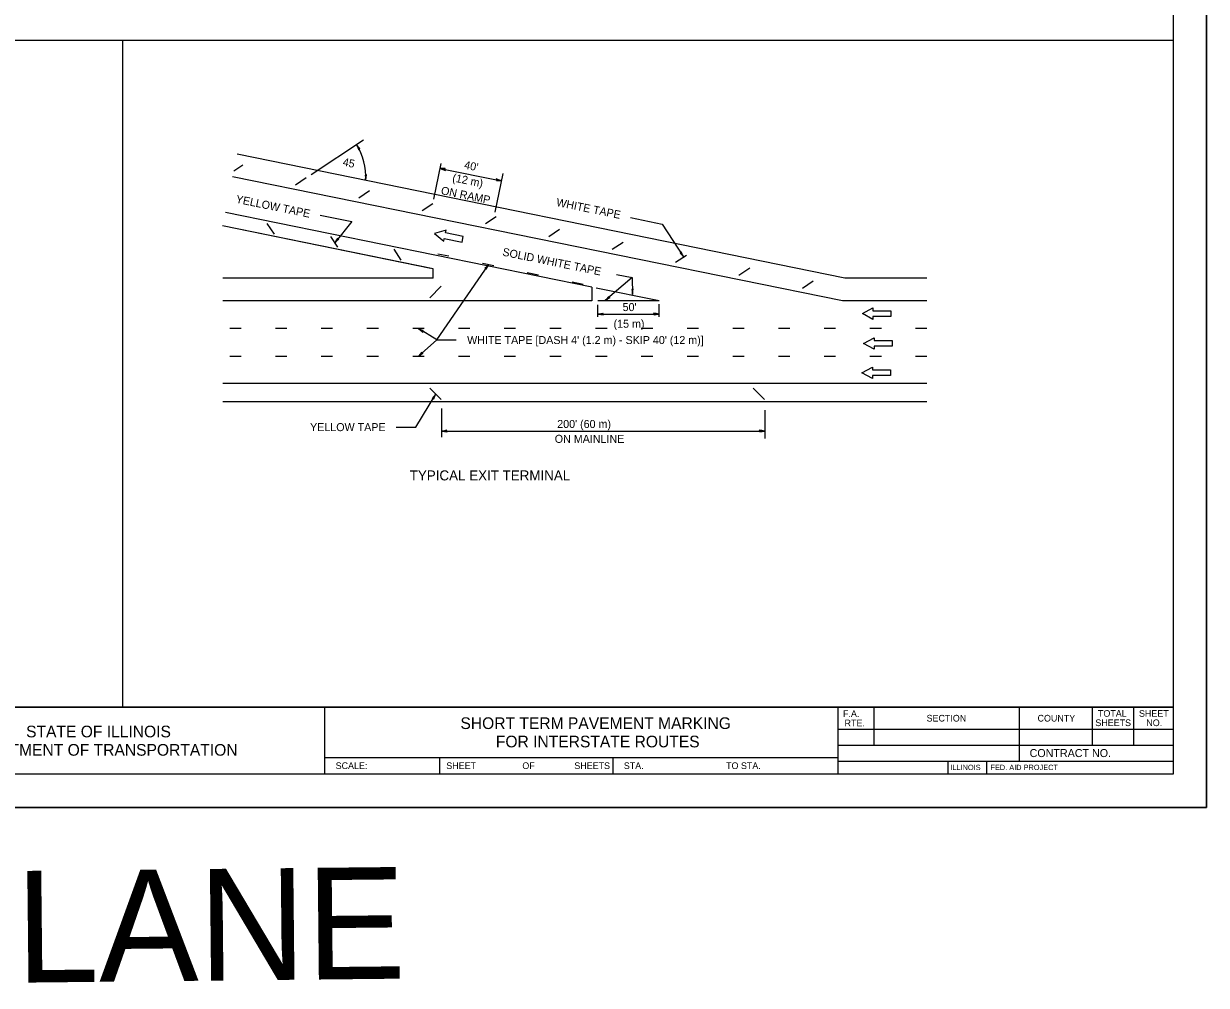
# Model space of a CAD drawing. Extents: x 59627 to 60987, y 30303 to 30798.
# Drawn here: x 60631.9 to 60986.6, y 30304.3 to 30592.6 of the extents above; entities that cross this region are included whole.
import ezdxf

# ---------------------------------------------------------------- set-up
doc = ezdxf.new("R2010")
doc.units = 0
for name, color, linetype in [('Design_PR_EOP', 7, 'Continuous'), ('Design_PR_PMK Symbols', 7, 'Continuous'), ('Level 48', 7, 'Continuous'), ('Sheets_50 Reference Boundary', 7, 'Continuous'), ('Sheets_General Details', 7, 'Continuous'), ('Sheets_Printer Plotting Border', 7, 'Continuous'), ('Stage_Construction Traffic Control', 7, 'Continuous')]:
    doc.layers.add(name, color=color, linetype=linetype)

msp = doc.modelspace()

# ---------------------------------------------------------------- linework, layer by layer
at = {"layer": 'Design_PR_EOP'}
for p, q in [((60878.15, 30516.32), (60695.9, 30553.42)), ((60877.46, 30509.46), (60694.53, 30546.7)), ((60802.29, 30513.57), (60692.35, 30535.95)), ((60754.69, 30519.06), (60691.53, 30531.92)), ((60753.93, 30519.22), (60691.53, 30531.92)), ((60754.69, 30516.32), (60691.64, 30516.32)), ((60754.69, 30516.32), (60754.69, 30519.06)), ((60902.78, 30516.32), (60878.15, 30516.32)), ((60802.29, 30513.57), (60802.29, 30509.46)), ((60802.29, 30509.46), (60691.64, 30509.46)), ((60902.78, 30509.46), (60877.46, 30509.46)), ((60902.78, 30484.7), (60691.64, 30484.7)), ((60902.78, 30479.21), (60691.64, 30479.21))]:
    msp.add_line(p, q, dxfattribs=at)
at = {"layer": 'Design_PR_PMK Symbols'}
for p, q in [((60718.13, 30547.39), (60733.82, 30557.78)), ((60754.86, 30539.94), (60757.05, 30550.68)), ((60756.75, 30549.2), (60775.17, 30545.45)), ((60773.27, 30536.1), (60775.62, 30547.64)), ((60720.78, 30535.17), (60730.31, 30533.23)), ((60813.84, 30534.42), (60823.38, 30532.48)), ((60730.31, 30533.23), (60725.14, 30526.9)), ((60823.38, 30532.48), (60829.78, 30522.64)), ((60755.73, 30497.78), (60771.24, 30520.24)), ((60814.33, 30516.44), (60806.24, 30509.57)), ((60809.65, 30517.39), (60814.33, 30516.44)), ((60814.33, 30516.44), (60814.46, 30511.39)), ((60822.47, 30509.46), (60803.54, 30513.32)), ((60822.47, 30509.46), (60804.06, 30509.46)), ((60804.1, 30504.67), (60804.1, 30508.31)), ((60804.1, 30505.53), (60822.47, 30505.53)), ((60822.47, 30504.67), (60822.47, 30508.52)), ((60755.73, 30497.78), (60750.23, 30501.17)), ((60755.73, 30497.78), (60750.23, 30492.86)), ((60755.73, 30497.78), (60761.62, 30497.78)), ((60749.43, 30471.59), (60755.44, 30481.53)), ((60757.17, 30477.21), (60757.17, 30468.63)), ((60854.18, 30476.68), (60854.18, 30468.24)), ((60743.54, 30471.59), (60749.43, 30471.59)), ((60757.17, 30470.45), (60854.18, 30470.45))]:
    msp.add_line(p, q, dxfattribs=at)
for points in [[(60732.48, 30554.99), (60732.65, 30555.16), (60732.21, 30555.67), (60731.66, 30556.33), (60732.04, 30555.49), (60732.36, 30554.74), (60732.48, 30554.99), (60732.58, 30555.13), (60731.97, 30555.84), (60732.36, 30554.89), (60732.45, 30555.13), (60732.2, 30555.47), (60732.36, 30555.09)], [(60694.9, 30548.5), (60697.59, 30550.28)], [(60758.29, 30548.87), (60758.28, 30549.11), (60757.61, 30549.14), (60756.75, 30549.2), (60757.62, 30548.9), (60758.38, 30548.6), (60758.29, 30548.87), (60758.25, 30549.04), (60757.32, 30549.09), (60758.27, 30548.71), (60758.17, 30548.94), (60757.74, 30549), (60758.13, 30548.85)], [(60713.36, 30544.27), (60716.6, 30546.41)], [(60734.47, 30547.16), (60734.24, 30547.11), (60734.33, 30546.44), (60734.42, 30545.59), (60734.56, 30546.5), (60734.72, 30547.3), (60734.47, 30547.16), (60734.32, 30547.09), (60734.43, 30546.16), (60734.63, 30547.17), (60734.43, 30547.03), (60734.45, 30546.6), (60734.52, 30547.01)], [(60773.63, 30545.79), (60773.64, 30545.55), (60774.31, 30545.52), (60775.17, 30545.45), (60774.3, 30545.76), (60773.54, 30546.06), (60773.63, 30545.79), (60773.67, 30545.62), (60774.61, 30545.57), (60773.65, 30545.95), (60773.76, 30545.72), (60774.18, 30545.66), (60773.79, 30545.81)], [(60732.37, 30540.4), (60735.6, 30542.54)], [(60751.37, 30536.53), (60754.61, 30538.67)], [(60770.38, 30532.66), (60773.61, 30534.8)], [(60707.07, 30529.46), (60704.93, 30532.69)], [(60789.38, 30528.79), (60792.61, 30530.94)], [(60726.08, 30525.59), (60723.94, 30528.82)], [(60726.15, 30528.1), (60725.94, 30528.21), (60725.6, 30527.63), (60725.14, 30526.9), (60725.82, 30527.53), (60726.43, 30528.06), (60726.15, 30528.1), (60725.99, 30528.15), (60725.5, 30527.35), (60726.29, 30528.02), (60726.04, 30528.03), (60725.78, 30527.68), (60726.09, 30527.96)], [(60808.39, 30524.93), (60811.62, 30527.07)], [(60745.08, 30521.72), (60742.94, 30524.95)], [(60756.08, 30523.62), (60759.4, 30522.93)], [(60827.39, 30521.06), (60830.63, 30523.2)], [(60828.94, 30523.97), (60828.77, 30523.8), (60829.22, 30523.3), (60829.78, 30522.64), (60829.38, 30523.47), (60829.07, 30524.22), (60828.94, 30523.97), (60828.85, 30523.83), (60829.47, 30523.12), (60829.06, 30524.07), (60828.97, 30523.83), (60829.23, 30523.49), (60829.06, 30523.87)], [(60769.47, 30520.82), (60772.83, 30520.12)], [(60770.43, 30519.12), (60770.66, 30519.03), (60770.95, 30519.63), (60771.35, 30520.4), (60770.72, 30519.72), (60770.15, 30519.14), (60770.43, 30519.12), (60770.6, 30519.09), (60771.02, 30519.93), (60770.29, 30519.19), (60770.54, 30519.2), (60770.76, 30519.57), (60770.48, 30519.27)], [(60782.9, 30518.01), (60786.26, 30517.31)], [(60846.39, 30517.19), (60849.63, 30519.33)], [(60753.64, 30510.41), (60757.07, 30513.84)], [(60796.32, 30515.2), (60799.68, 30514.5)], [(60814.44, 30512.96), (60814.21, 30512.9), (60814.33, 30512.24), (60814.46, 30511.39), (60814.56, 30512.31), (60814.68, 30513.11), (60814.44, 30512.96), (60814.29, 30512.89), (60814.44, 30511.96), (60814.6, 30512.98), (60814.4, 30512.83), (60814.44, 30512.4), (60814.49, 30512.81)], [(60865.4, 30513.32), (60868.63, 30515.46)], [(60807.45, 30510.57), (60807.26, 30510.72), (60806.82, 30510.21), (60806.24, 30509.57), (60807.01, 30510.06), (60807.72, 30510.48), (60807.45, 30510.57), (60807.3, 30510.64), (60806.68, 30509.94), (60807.57, 30510.46), (60807.32, 30510.52), (60807.01, 30510.22), (60807.37, 30510.44)], [(60805.68, 30505.51), (60805.62, 30505.74), (60804.96, 30505.64), (60804.1, 30505.53), (60805.01, 30505.41), (60805.81, 30505.27), (60805.68, 30505.51), (60805.6, 30505.66), (60804.68, 30505.53), (60805.69, 30505.35), (60805.54, 30505.55), (60805.11, 30505.52), (60805.53, 30505.46)], [(60820.88, 30505.55), (60820.93, 30505.32), (60821.6, 30505.42), (60822.46, 30505.53), (60821.54, 30505.65), (60820.74, 30505.79), (60820.88, 30505.55), (60820.95, 30505.4), (60821.88, 30505.53), (60820.86, 30505.71), (60821.01, 30505.51), (60821.44, 30505.53), (60821.03, 30505.6)], [(60697.1, 30501.23), (60693.68, 30501.23)], [(60710.82, 30501.23), (60707.39, 30501.23)], [(60724.53, 30501.23), (60721.1, 30501.23)], [(60738.25, 30501.23), (60734.82, 30501.23)], [(60751.96, 30501.23), (60748.53, 30501.23)], [(60751.55, 30500.32), (60751.64, 30500.55), (60751.01, 30500.81), (60750.23, 30501.17), (60750.94, 30500.58), (60751.55, 30500.04), (60751.55, 30500.32), (60751.58, 30500.49), (60750.72, 30500.86), (60751.49, 30500.18), (60751.46, 30500.43), (60751.09, 30500.63), (60751.4, 30500.36)], [(60765.67, 30501.23), (60762.25, 30501.23)], [(60779.39, 30501.23), (60775.96, 30501.23)], [(60793.1, 30501.23), (60789.67, 30501.23)], [(60806.82, 30501.23), (60803.39, 30501.23)], [(60820.53, 30501.23), (60817.1, 30501.23)], [(60834.24, 30501.23), (60830.82, 30501.23)], [(60847.96, 30501.23), (60844.53, 30501.23)], [(60861.67, 30501.23), (60858.24, 30501.23)], [(60875.39, 30501.23), (60871.96, 30501.23)], [(60889.1, 30501.23), (60885.67, 30501.23)], [(60902.78, 30501.23), (60899.38, 30501.23)], [(60697.1, 30492.85), (60693.68, 30492.85)], [(60710.82, 30492.85), (60707.39, 30492.85)], [(60724.53, 30492.85), (60721.1, 30492.85)], [(60738.25, 30492.85), (60734.82, 30492.85)], [(60751.96, 30492.85), (60748.53, 30492.85)], [(60751.42, 30493.89), (60751.22, 30494.03), (60750.79, 30493.51), (60750.23, 30492.86), (60750.99, 30493.37), (60751.68, 30493.8), (60751.42, 30493.89), (60751.26, 30493.96), (60750.66, 30493.24), (60751.53, 30493.78), (60751.29, 30493.83), (60750.99, 30493.53), (60751.33, 30493.76)], [(60765.67, 30492.85), (60762.25, 30492.85)], [(60779.39, 30492.85), (60775.96, 30492.85)], [(60793.1, 30492.85), (60789.67, 30492.85)], [(60806.82, 30492.85), (60803.39, 30492.85)], [(60820.53, 30492.85), (60817.1, 30492.85)], [(60834.24, 30492.85), (60830.82, 30492.85)], [(60847.96, 30492.85), (60844.53, 30492.85)], [(60861.67, 30492.85), (60858.24, 30492.85)], [(60875.39, 30492.85), (60871.96, 30492.85)], [(60889.1, 30492.85), (60885.67, 30492.85)], [(60902.78, 30492.85), (60899.38, 30492.85)], [(60753.64, 30483.33), (60757.07, 30479.9)], [(60754.61, 30480.2), (60754.84, 30480.12), (60755.09, 30480.74), (60755.44, 30481.53), (60754.86, 30480.81), (60754.33, 30480.2), (60754.61, 30480.2), (60754.78, 30480.17), (60755.14, 30481.04), (60754.47, 30480.26), (60754.71, 30480.29), (60754.91, 30480.67), (60754.65, 30480.35)], [(60850.61, 30483.33), (60854.04, 30479.9)], [(60758.75, 30470.43), (60758.69, 30470.67), (60758.03, 30470.56), (60757.17, 30470.45), (60758.08, 30470.33), (60758.89, 30470.19), (60758.75, 30470.43), (60758.68, 30470.59), (60757.75, 30470.45), (60758.76, 30470.27), (60758.61, 30470.48), (60758.18, 30470.45), (60758.6, 30470.39)], [(60852.61, 30470.48), (60852.66, 30470.24), (60853.32, 30470.34), (60854.18, 30470.45), (60853.27, 30470.58), (60852.47, 30470.72), (60852.61, 30470.48), (60852.68, 30470.32), (60853.61, 30470.46), (60852.59, 30470.63), (60852.74, 30470.43), (60853.17, 30470.46), (60852.76, 30470.52)]]:
    msp.add_lwpolyline(points, dxfattribs=at)
msp.add_arc((60717, 30546.83), 17.47, 355.9141, 32.9421, dxfattribs=at)
at = {"layer": 'Level 48'}
msp.add_lwpolyline([(60306.57, 30797.64), (60986.57, 30797.64), (60986.57, 30357.64), (60306.57, 30357.64)], close=True, dxfattribs=at)
at = {"layer": 'Sheets_50 Reference Boundary'}
msp.add_lwpolyline([(60346.57, 30787.63), (60976.57, 30787.63), (60976.57, 30387.64), (60346.57, 30387.64)], close=True, dxfattribs=at)
at = {"layer": 'Sheets_General Details'}
for p, q in [((60986.57, 30357.64), (60986.57, 30797.64)), ((60346.57, 30587.64), (60976.57, 30587.64)), ((60661.57, 30387.64), (60661.57, 30587.64)), ((60346.57, 30387.64), (60976.57, 30387.64)), ((60722.05, 30387.64), (60722.05, 30367.64)), ((60876.05, 30387.64), (60876.05, 30367.64)), ((60886.85, 30387.64), (60886.85, 30376.33)), ((60930.45, 30387.64), (60930.45, 30371.53)), ((60952.3, 30387.64), (60952.3, 30376.33)), ((60964.71, 30387.64), (60964.71, 30376.33)), ((60876.05, 30381.13), (60976.57, 30381.13)), ((60876.05, 30376.33), (60976.57, 30376.33)), ((60722.05, 30372.64), (60876.05, 30372.64)), ((60756.57, 30372.64), (60756.57, 30367.64)), ((60808.57, 30372.64), (60808.57, 30367.64)), ((60876.05, 30371.53), (60976.57, 30371.53)), ((60909, 30371.53), (60909, 30367.64)), ((60920.6, 30371.53), (60920.6, 30367.64)), ((60986.57, 30357.64), (60306.57, 30357.64))]:
    msp.add_line(p, q, dxfattribs=at)
msp.add_lwpolyline([(60346.57, 30787.64), (60976.57, 30787.64), (60976.57, 30367.64), (60346.57, 30367.64)], close=True, dxfattribs=at)
at = {"layer": 'Sheets_Printer Plotting Border'}
msp.add_lwpolyline([(60306.57, 30357.64), (60986.57, 30357.64), (60986.57, 30797.64), (60306.57, 30797.64)], close=True, dxfattribs=at)
at = {"layer": 'Stage_Construction Traffic Control'}
for points in [[(60763.33, 30527.1), (60763.68, 30528.78), (60758.36, 30529.87), (60758.53, 30530.71), (60755.11, 30529.65), (60757.84, 30527.35), (60758.02, 30528.19)], [(60891.98, 30506.5), (60891.98, 30504.79), (60886.56, 30504.79), (60886.56, 30503.93), (60883.41, 30505.65), (60886.56, 30507.36), (60886.56, 30506.5)], [(60892.34, 30497.58), (60892.34, 30495.87), (60886.91, 30495.87), (60886.91, 30495.01), (60883.77, 30496.73), (60886.91, 30498.44), (60886.91, 30497.58)], [(60891.83, 30488.78), (60891.83, 30487.06), (60886.4, 30487.06), (60886.4, 30486.21), (60883.26, 30487.92), (60886.4, 30489.63), (60886.4, 30488.78)]]:
    msp.add_lwpolyline(points, close=True, dxfattribs=at)

# ---------------------------------------------------------------- texts
at = {"layer": 'Design_PR_PMK Symbols'}
for s, height, p in [('45', 2.4, (60727.4, 30550.03)), ("40'", 2.4, (60763.82, 30549.16)), ('(12 m)', 2.4, (60760.28, 30545.33)), ('YELLOW TAPE', 2.3999, (60695.34, 30538.91)), ('ON RAMP', 2.4, (60756.86, 30541.48)), ('WHITE TAPE', 2.4, (60791.45, 30537.95)), ('SOLID WHITE TAPE', 2.3999, (60775.29, 30523.07))]:
    msp.add_text(s, height=height, rotation=348.493, dxfattribs=at).set_placement(p)
for s, height, p in [("50'", 2.4, (60811.49, 30506.42)), ('(15 m)', 2.4, (60808.78, 30501.42)), ("WHITE TAPE [DASH 4' (1.2 m) - SKIP 40' (12 m)]", 2.3999, (60764.86, 30496.54)), ("200' (60 m)", 2.3999, (60791.88, 30471.38)), ('YELLOW TAPE', 2.3999, (60717.75, 30470.43)), ('ON MAINLINE', 2.3999, (60791.14, 30466.92)), ('TYPICAL EXIT TERMINAL', 2.9999, (60747.64, 30455.66))]:
    msp.add_text(s, height=height, dxfattribs=at).set_placement(p)
at = {"layer": 'Sheets_General Details'}
for s, height, p in [('F.A.  ', 2, (60877.6, 30384.74)), ('SECTION', 2, (60902.66, 30383.38)), ('COUNTY', 2, (60935.94, 30383.38)), ('TOTAL', 2, (60954.06, 30384.81)), ('SHEET', 2, (60966.36, 30384.81)), ('STATE OF ILLINOIS', 3.5, (60632.59, 30378.64)), ('SHORT TERM PAVEMENT MARKING', 3.5, (60762.85, 30381.14)), ('RTE.', 2, (60878.06, 30381.94)), ('SHEETS', 2, (60953.28, 30382.01)), ('NO.', 2, (60968.56, 30382.01)), ('FOR INTERSTATE ROUTES', 3.5, (60773.48, 30375.64)), ('DEPARTMENT OF TRANSPORTATION', 3.5, (60611.5, 30373.14)), ('CONTRACT NO.      ', 2.4, (60933.56, 30372.73)), ('SCALE:          ', 2, (60725.43, 30369.14)), ('SHEET', 2, (60758.61, 30369.14)), ('OF', 2, (60781.42, 30369.14)), ('SHEETS', 2, (60797.01, 30369.14)), ('STA.', 2, (60811.86, 30369.14)), ('TO STA.', 2, (60842.53, 30369.14)), ('ILLINOIS', 1.6, (60909.78, 30368.83)), ('FED. AID PROJECT', 1.6, (60921.81, 30368.83))]:
    msp.add_text(s, height=height, dxfattribs=at).set_placement(p)
msp.add_text('3 LANE', height=33.483, rotation=0.6033, dxfattribs=at).set_placement((60592.29, 30304.7))

doc.saveas('drawing.dxf')
